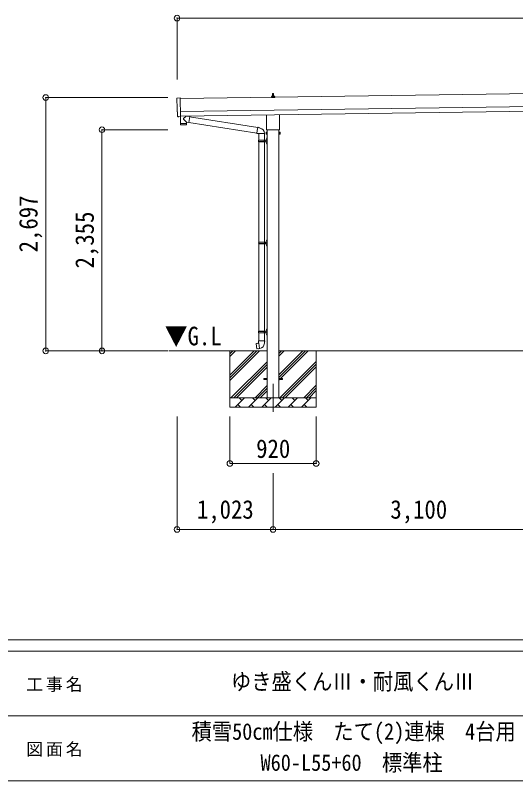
# Model space of a CAD drawing. Units: millimetres at full size, sheet at 1:60. Extents: x -16864 to 16864, y -11640 to 11640.
# Drawn here: x -856 to 4477, y -11640 to -3491 of the extents above; entities that cross this region are included whole.
import ezdxf
from ezdxf.enums import TextEntityAlignment as Align

# ---------------------------------------------------------------- set-up
doc = ezdxf.new("R2010")
doc.units = ezdxf.units.MM
doc.header["$LTSCALE"] = 60
doc.header["$PDMODE"] = 32
doc.header["$PDSIZE"] = 60
doc.linetypes.add('CHAIN1', pattern=[8, 5, -1, 1, -1])
for name, color, linetype, lineweight in [('0-1_Defpoints', 7, 'CHAIN1', 9), ('0-2_TEXT1', 4, 'Continuous', 9), ('0-3_SHAPE', 7, 'Continuous', 9), ('0-7_PARTS2', 7, 'Continuous', 9), ('0-8_TABLE1', 6, 'Continuous', 9), ('0-9_DIM1', 7, 'Continuous', 9), ('F-0', 7, 'Continuous', 9)]:
    doc.layers.add(name, color=color, linetype=linetype, lineweight=lineweight)
doc.styles.add('ＭＳ ゴシック', font='')
doc.styles.get('ＭＳ ゴシック').set_extended_font_data('MS Gothic')

msp = doc.modelspace()

# ---------------------------------------------------------------- linework, layer by layer
at = {"layer": '0-1_Defpoints'}
msp.add_line((1890.83, -7413.9), (1890.83, -7762.9), dxfattribs=at)
at = {"layer": '0-2_TEXT1'}
for p, q in [((6530.9, -4296.21), (900.44, -4376.64)), ((1872.89, -4365.14), (1872.89, -4357.43)), ((1909.39, -4365.14), (1872.89, -4365.14)), ((1873.27, -4356.64), (1909.01, -4356.64)), ((1873.65, -4356.46), (1880.38, -4354.83)), ((1880.76, -4354.64), (1901.52, -4354.64)), ((1881.14, -4353.85), (1881.14, -4349.64)), ((1882.14, -4349.64), (1900.14, -4349.64)), ((1885.14, -4349.64), (1885.87, -4326.12)), ((1886.87, -4325.14), (1895.41, -4325.14)), ((1896.41, -4326.12), (1897.14, -4349.64)), ((1901.14, -4353.85), (1901.14, -4349.64)), ((1908.63, -4356.46), (1901.9, -4354.83)), ((1909.39, -4365.14), (1909.39, -4357.43)), ((902.44, -4516.63), (6532.9, -4436.19)), ((903.15, -4566.62), (6533.62, -4486.19)), ((1822.53, -4699.13), (1822.53, -4553.49)), ((1959.13, -4551.54), (1959.13, -4699.13)), ((883.57, -4570.67), (876.65, -4570.41)), ((1820.83, -4707.9), (1820.83, -4702.4)), ((1958.77, -4711.4), (1822.9, -4711.4)), ((1828.33, -4711.4), (1828.33, -7563.9)), ((1953.33, -7563.9), (1953.33, -4711.4)), ((1960.83, -4702.4), (1960.83, -4707.9)), ((1816.83, -4737.4), (1817.59, -4736.08)), ((1816.83, -4737.4), (1816.83, -4754.4)), ((1816.83, -4754.4), (1817.59, -4755.71)), ((1823.83, -4740.99), (1817.59, -4740.99)), ((1823.83, -4750.81), (1817.59, -4750.81)), ((1823.83, -4755.71), (1817.59, -4755.71)), ((1826.33, -4755.1), (1823.83, -4755.1)), ((1955.33, -4755.1), (1957.83, -4755.1)), ((1957.83, -4740.99), (1964.07, -4740.99)), ((1957.83, -4750.81), (1964.07, -4750.81)), ((1957.83, -4755.71), (1964.07, -4755.71)), ((1964.83, -4737.4), (1964.07, -4736.08)), ((1964.83, -4754.4), (1964.07, -4755.71)), ((1964.83, -4737.4), (1964.83, -4754.4)), ((1790.83, -7359.4), (1828.33, -7359.4)), ((1790.83, -7368.4), (1790.83, -7359.4)), ((1790.83, -7359.4), (1828.33, -7359.4)), ((1790.83, -7368.4), (1790.83, -7359.4)), ((1790.83, -7368.4), (1828.33, -7368.4)), ((1790.83, -7368.4), (1828.33, -7368.4)), ((1953.33, -7359.4), (1990.83, -7359.4)), ((1953.33, -7359.4), (1990.83, -7359.4)), ((1953.33, -7368.4), (1990.83, -7368.4)), ((1953.33, -7368.4), (1990.83, -7368.4)), ((1990.83, -7368.4), (1990.83, -7359.4)), ((1990.83, -7368.4), (1990.83, -7359.4))]:
    msp.add_line(p, q, dxfattribs=at)
for points in [[(868.82, -4373.66), (900.36, -4371.55), (903.19, -4569.39)], [(873.77, -4567.46), (873.1, -4520.43), (872.5, -4520.44)], [(884.31, -4570.39), (884.97, -4569.75), (903.2, -4570.39)], [(1823.83, -4755.71), (1823.83, -4736.08), (1817.59, -4736.08)], [(1823.83, -4755.1), (1823.83, -4736.7), (1826.33, -4736.7)], [(1957.83, -4755.1), (1957.83, -4736.7), (1955.33, -4736.7)], [(1957.83, -4755.71), (1957.83, -4736.08), (1964.07, -4736.08)]]:
    msp.add_lwpolyline(points, dxfattribs=at)
for points in [[(1826.33, -4756.4), (1826.33, -4735.4), (1828.33, -4735.4), (1828.33, -4756.4)], [(1955.33, -4756.4), (1955.33, -4735.4), (1953.33, -4735.4), (1953.33, -4756.4)]]:
    msp.add_lwpolyline(points, close=True, dxfattribs=at)
for centre, radius, start, end in [((1873.89, -4357.43), 1, 103.62699, 180), ((1880.14, -4353.85), 1, 283.62699, 0), ((1885.23, -4350.27), 4.13, 90, 171.17633), ((1882.14, -4350.64), 1, 90, 180), ((1886.87, -4326.14), 1, 90, 178.60509), ((1894.47, -4349.64), 4.83, 133.60282, 180), ((1887.81, -4349.64), 4.83, 0, 46.39718), ((1895.41, -4326.14), 1, 1.39491, 90), ((1897.05, -4350.27), 4.13, 8.82367, 90), ((1900.14, -4350.64), 1, 0, 90), ((1902.14, -4353.85), 1, 180, 256.37301), ((1908.39, -4357.43), 1, 0, 76.37301), ((1824.83, -4702.4), 4, 125.09963, 180), ((1824.83, -4707.9), 4, 180, 194.47751), ((1824.83, -4707.9), 4, 194.47751, 241.04498), ((1956.83, -4707.9), 4, 298.95502, 345.52249), ((1956.83, -4702.4), 4, 0, 54.90037), ((1956.83, -4707.9), 4, 345.52249, 0), ((1833.07, -4745.9), 16.24, 162.41205, 197.58795), ((1821.18, -4738.54), 4.34, 145.61575, 214.38425), ((1821.18, -4753.26), 4.34, 145.61575, 214.38425), ((1948.59, -4745.9), 16.24, 342.41205, 17.58795), ((1960.49, -4738.54), 4.34, 325.61575, 34.38425), ((1960.49, -4753.26), 4.34, 325.61575, 34.38425)]:
    msp.add_arc(centre, radius, start, end, dxfattribs=at)
for centre, major_axis, ratio, start_param, end_param in [((869.02, -4376.65), (-3, -0.04), 0.99863, 4.7647489, 6.2979817), ((-3895.35, -4515.14), (4762.89, 68.04), 0.99863, 6.2686928, 6.2979817), ((872.43, -4516.04), (-4.41, -0.06), 0.99863, 6.2686928, 7.8539816), ((876.77, -4567.41), (-2.15, -2.1), 0.9974, 5.5252311, 7.0411395), ((883.61, -4569.67), (-0.717, -0.7), 0.9974, 0.7579542, 1.5707963)]:
    msp.add_ellipse(centre, major_axis=major_axis, ratio=ratio, start_param=start_param, end_param=end_param, dxfattribs=at)
at = {"layer": '0-3_SHAPE'}
for p, q in [((1828.33, -7063.9), (779.39, -7063.9)), ((1430.83, -7063.9), (1430.83, -7663.9)), ((1430.83, -7096.11), (1463.04, -7063.9)), ((1430.83, -7322.38), (1689.32, -7063.9)), ((1430.83, -7350.67), (1717.6, -7063.9)), ((1430.83, -7378.95), (1745.88, -7063.9)), ((1430.83, -7124.39), (1491.33, -7063.9)), ((1430.83, -7067.82), (1434.76, -7063.9)), ((4928.33, -7063.9), (1953.33, -7063.9)), ((1953.33, -7092.72), (1982.16, -7063.9)), ((1953.33, -7121.01), (2010.44, -7063.9)), ((1953.33, -7375.57), (2265, -7063.9)), ((1953.33, -7319), (2208.43, -7063.9)), ((1953.33, -7347.28), (2236.72, -7063.9)), ((2350.83, -7063.9), (2350.83, -7663.9)), ((1445.83, -7561.94), (1828.33, -7179.44)), ((1472.16, -7563.9), (1828.33, -7207.72)), ((1500.44, -7563.9), (1828.33, -7236.01)), ((1962.99, -7563.9), (2350.83, -7176.06)), ((1991.27, -7563.9), (2350.83, -7204.34)), ((2019.56, -7563.9), (2350.83, -7232.63)), ((1698.43, -7563.9), (1828.33, -7434)), ((1726.72, -7563.9), (1828.33, -7462.28)), ((1755, -7563.9), (1828.33, -7490.57)), ((2217.55, -7563.9), (2350.83, -7430.62)), ((2245.83, -7563.9), (2350.83, -7458.9)), ((2274.12, -7563.9), (2350.83, -7487.18)), ((1430.83, -7563.9), (2350.83, -7563.9)), ((1487.28, -7663.9), (1587.28, -7563.9)), ((1558.73, -7592.45), (1530.17, -7563.9)), ((1628.7, -7663.9), (1728.7, -7563.9)), ((1700.15, -7592.45), (1671.59, -7563.9)), ((1770.12, -7663.9), (1870.12, -7563.9)), ((1841.57, -7592.45), (1813.02, -7563.9)), ((1911.54, -7663.9), (2011.54, -7563.9)), ((1982.99, -7592.45), (1954.44, -7563.9)), ((2052.97, -7663.9), (2152.97, -7563.9)), ((2124.41, -7592.45), (2095.86, -7563.9)), ((2194.39, -7663.9), (2294.39, -7563.9)), ((2265.83, -7592.45), (2237.28, -7563.9)), ((1515.83, -7635.35), (1544.39, -7663.9)), ((1657.25, -7635.35), (1685.81, -7663.9)), ((1798.68, -7635.35), (1827.23, -7663.9)), ((1940.1, -7635.35), (1968.65, -7663.9)), ((2081.52, -7635.35), (2110.07, -7663.9)), ((2222.94, -7635.35), (2251.49, -7663.9)), ((2350.83, -7663.9), (1430.83, -7663.9))]:
    msp.add_line(p, q, dxfattribs=at)
at = {"layer": '0-8_TABLE1'}
for p, q in [((867.83, -3521.26), (867.83, -4175.59)), ((12216.83, -3521.26), (867.83, -3521.26)), ((-532.17, -4366.61), (768.53, -4366.61)), ((-532.17, -4366.61), (-532.17, -7063.9)), ((67.83, -4708.9), (768.53, -4708.9)), ((67.83, -4708.9), (67.83, -7063.9)), ((-532.17, -7063.9), (768.53, -7063.9)), ((867.53, -8964.9), (867.53, -7762.9)), ((1430.83, -8262.9), (1430.83, -7762.9)), ((2350.83, -8262.9), (2350.83, -7762.9)), ((1430.83, -8262.9), (2350.83, -8262.9)), ((1890.83, -8964.9), (1890.83, -8364.9)), ((1890.83, -8964.9), (867.53, -8964.9)), ((4990.83, -8964.9), (1890.83, -8964.9))]:
    msp.add_line(p, q, dxfattribs=at)
for p in [(867.83, -3521.26), (867.83, -3521.26), (-532.17, -4366.61), (67.83, -4708.9), (-532.17, -7063.9), (67.83, -7063.9), (1430.83, -8262.9), (2350.83, -8262.9), (867.53, -8964.9), (1890.83, -8964.9)]:
    msp.add_point(p, dxfattribs=at)
at = {"layer": '0-9_DIM1'}
for p, q in [((903.19, -4569.39), (903.2, -4570.39)), ((903.84, -4642.62), (904.25, -4655.67)), ((908.32, -4641.55), (908.35, -4642.55)), ((967.64, -4628.69), (936.77, -4595.58)), ((964.59, -4565.74), (936.95, -4588.25)), ((963.31, -4640.77), (963.31, -4641.77)), ((967.64, -4628.69), (992.05, -4632.64)), ((967.64, -4628.69), (967.81, -4640.7)), ((1002.22, -4569.75), (976.38, -4565.57)), ((1002.22, -4569.75), (992.05, -4632.64)), ((992.35, -4630.82), (1716.85, -4746.17)), ((1001.92, -4571.58), (1727.27, -4687.07)), ((964.83, -4657.75), (907.29, -4658.57)), ((1716.53, -4747.99), (1722.06, -4716.62)), ((1727.59, -4685.25), (1722.06, -4716.62)), ((1727.59, -4685.25), (1728.73, -4683.27)), ((1728.73, -4683.27), (1732.3, -4683.9)), ((1732.3, -4683.9), (1732.71, -4686.25)), ((1747.23, -4689.07), (1748.91, -4690.7)), ((1748.91, -4690.7), (1751.03, -4691.15)), ((1716.53, -4747.99), (1716.93, -4750.24)), ((1716.53, -4747.99), (1721.68, -4748.8)), ((1716.93, -4750.24), (1720.49, -4750.87)), ((1720.49, -4750.87), (1721.68, -4748.8)), ((1721.68, -4748.8), (1736.29, -4751.11)), ((1736.29, -4751.11), (1738.49, -4750.13)), ((1798.79, -4750.53), (1737.6, -4750.53)), ((1738.33, -4750.53), (1738.33, -4819.82)), ((1798.33, -4750.53), (1798.33, -4819.82)), ((1822.03, -4802.67), (1824.08, -4803.67)), ((1823.3, -4800.67), (1823.93, -4800.67)), ((1823.3, -4800.67), (1823.3, -4808.97)), ((1823.93, -4800.67), (1823.93, -4808.97)), ((1823.93, -4800.67), (1824.33, -4801.07)), ((1824.08, -4803.67), (1824.69, -4804.82)), ((1824.33, -4796.82), (1827.33, -4795.32)), ((1824.33, -4796.82), (1824.33, -4828.82)), ((1824.33, -4801.07), (1824.33, -4808.57)), ((1827.33, -4795.32), (1827.33, -4828.82)), ((1827.33, -4795.32), (1828.33, -4795.32)), ((1828.33, -4795.32), (1828.33, -4828.82)), ((1735.33, -4821.82), (1785.67, -4821.82)), ((1735.33, -4835.82), (1785.67, -4835.82)), ((1736.33, -4819.82), (1822.33, -4819.82)), ((1736.33, -4819.82), (1736.33, -4821.82)), ((1736.33, -4837.82), (1736.33, -4835.82)), ((1736.33, -4837.82), (1822.33, -4837.82)), ((1738.33, -4837.82), (1738.33, -5904.9)), ((1795.33, -4819.82), (1795.33, -4824.32)), ((1795.33, -4824.32), (1797.33, -4824.32)), ((1795.33, -4837.82), (1795.33, -4833.32)), ((1795.33, -4833.32), (1797.33, -4833.32)), ((1797.33, -4824.32), (1797.33, -4828.82)), ((1797.33, -4833.32), (1797.33, -4828.82)), ((1798.33, -4837.82), (1798.33, -5904.9)), ((1803.33, -4819.82), (1803.33, -4828.82)), ((1803.33, -4824.32), (1806.33, -4824.32)), ((1803.33, -4837.82), (1803.33, -4828.82)), ((1803.33, -4833.32), (1806.33, -4833.32)), ((1806.33, -4824.32), (1806.33, -4828.82)), ((1806.33, -4833.32), (1806.33, -4828.82)), ((1822.03, -4850.67), (1824.08, -4851.67)), ((1823.3, -4808.97), (1823.93, -4808.97)), ((1823.3, -4848.67), (1823.93, -4848.67)), ((1823.3, -4848.67), (1823.3, -4856.97)), ((1823.3, -4856.97), (1823.93, -4856.97)), ((1823.93, -4808.97), (1824.33, -4808.57)), ((1823.93, -4848.67), (1823.93, -4856.97)), ((1823.93, -4848.67), (1824.33, -4849.07)), ((1823.93, -4856.97), (1824.33, -4856.57)), ((1824.08, -4851.67), (1824.69, -4852.82)), ((1824.33, -4860.82), (1824.33, -4828.82)), ((1824.33, -4849.07), (1824.33, -4856.57)), ((1824.33, -4860.82), (1827.33, -4862.32)), ((1827.33, -4862.32), (1827.33, -4828.82)), ((1827.33, -4862.32), (1828.33, -4862.32)), ((1828.33, -4862.32), (1828.33, -4828.82)), ((1737.83, -5906.9), (1788.17, -5906.9)), ((1737.83, -5920.9), (1788.17, -5920.9)), ((1738.33, -5922.89), (1738.33, -6854.9)), ((1738.83, -5904.9), (1738.83, -5906.9)), ((1738.83, -5904.9), (1822.33, -5904.9)), ((1738.83, -5922.9), (1738.83, -5920.9)), ((1738.83, -5922.9), (1822.33, -5922.9)), ((1797.83, -5904.9), (1797.83, -5909.4)), ((1797.83, -5909.4), (1799.83, -5909.4)), ((1797.83, -5922.9), (1797.83, -5918.4)), ((1797.83, -5918.4), (1799.83, -5918.4)), ((1798.33, -5922.89), (1798.33, -6854.9)), ((1799.83, -5909.4), (1799.83, -5913.9)), ((1799.83, -5918.4), (1799.83, -5913.9)), ((1805.83, -5904.9), (1805.83, -5913.9)), ((1805.83, -5909.4), (1808.83, -5909.4)), ((1805.83, -5922.9), (1805.83, -5913.9)), ((1805.83, -5918.4), (1808.83, -5918.4)), ((1808.83, -5909.4), (1808.83, -5913.9)), ((1808.83, -5918.4), (1808.83, -5913.9)), ((1822.03, -5887.75), (1824.08, -5888.75)), ((1822.03, -5935.75), (1824.08, -5936.75)), ((1823.3, -5885.75), (1823.93, -5885.75)), ((1823.3, -5885.75), (1823.3, -5894.05)), ((1823.3, -5894.05), (1823.93, -5894.05)), ((1823.3, -5933.75), (1823.93, -5933.75)), ((1823.3, -5933.75), (1823.3, -5942.05)), ((1823.3, -5942.05), (1823.93, -5942.05)), ((1823.93, -5885.75), (1823.93, -5894.05)), ((1823.93, -5885.75), (1824.33, -5886.15)), ((1823.93, -5894.05), (1824.33, -5893.65)), ((1823.93, -5933.75), (1823.93, -5942.05)), ((1823.93, -5933.75), (1824.33, -5934.15)), ((1823.93, -5942.05), (1824.33, -5941.65)), ((1824.08, -5888.75), (1824.69, -5889.9)), ((1824.08, -5936.75), (1824.69, -5937.9)), ((1824.33, -5881.9), (1827.33, -5880.4)), ((1824.33, -5881.9), (1824.33, -5913.9)), ((1824.33, -5886.15), (1824.33, -5893.65)), ((1824.33, -5945.9), (1824.33, -5913.9)), ((1824.33, -5934.15), (1824.33, -5941.65)), ((1824.33, -5945.9), (1827.33, -5947.4)), ((1827.33, -5880.4), (1827.33, -5913.9)), ((1827.33, -5880.4), (1828.33, -5880.4)), ((1827.33, -5947.4), (1827.33, -5913.9)), ((1827.33, -5947.4), (1828.33, -5947.4)), ((1828.33, -5880.4), (1828.33, -5913.9)), ((1828.33, -5947.4), (1828.33, -5913.9)), ((1822.03, -6837.75), (1824.08, -6838.75)), ((1823.3, -6835.75), (1823.93, -6835.75)), ((1823.3, -6835.75), (1823.3, -6844.05)), ((1823.3, -6844.05), (1823.93, -6844.05)), ((1823.93, -6835.75), (1823.93, -6844.05)), ((1823.93, -6835.75), (1824.33, -6836.15)), ((1823.93, -6844.05), (1824.33, -6843.65)), ((1824.08, -6838.75), (1824.69, -6839.9)), ((1824.33, -6831.9), (1827.33, -6830.4)), ((1824.33, -6831.9), (1824.33, -6863.9)), ((1824.33, -6836.15), (1824.33, -6843.65)), ((1827.33, -6830.4), (1827.33, -6863.9)), ((1827.33, -6830.4), (1828.33, -6830.4)), ((1828.33, -6830.4), (1828.33, -6863.9)), ((1735.33, -6856.9), (1785.67, -6856.9)), ((1735.33, -6870.9), (1785.67, -6870.9)), ((1736.33, -6854.9), (1822.33, -6854.9)), ((1736.33, -6854.9), (1736.33, -6856.9)), ((1736.33, -6872.9), (1736.33, -6870.9)), ((1736.33, -6872.9), (1822.33, -6872.9)), ((1738.33, -6872.9), (1738.33, -6957.83)), ((1795.33, -6854.9), (1795.33, -6859.4)), ((1795.33, -6859.4), (1797.33, -6859.4)), ((1795.33, -6872.9), (1795.33, -6868.4)), ((1795.33, -6868.4), (1797.33, -6868.4)), ((1797.33, -6859.4), (1797.33, -6863.9)), ((1797.33, -6868.4), (1797.33, -6863.9)), ((1798.33, -6872.9), (1798.33, -6957.83)), ((1803.33, -6854.9), (1803.33, -6863.9)), ((1803.33, -6859.4), (1806.33, -6859.4)), ((1803.33, -6872.9), (1803.33, -6863.9)), ((1803.33, -6868.4), (1806.33, -6868.4)), ((1806.33, -6859.4), (1806.33, -6863.9)), ((1806.33, -6868.4), (1806.33, -6863.9)), ((1822.03, -6885.75), (1824.08, -6886.75)), ((1823.3, -6883.75), (1823.93, -6883.75)), ((1823.3, -6883.75), (1823.3, -6892.05)), ((1823.3, -6892.05), (1823.93, -6892.05)), ((1823.93, -6883.75), (1823.93, -6892.05)), ((1823.93, -6883.75), (1824.33, -6884.15)), ((1823.93, -6892.05), (1824.33, -6891.65)), ((1824.08, -6886.75), (1824.69, -6887.9)), ((1824.33, -6895.9), (1824.33, -6863.9)), ((1824.33, -6884.15), (1824.33, -6891.65)), ((1824.33, -6895.9), (1827.33, -6897.4)), ((1827.33, -6897.4), (1827.33, -6863.9)), ((1827.33, -6897.4), (1828.33, -6897.4)), ((1828.33, -6897.4), (1828.33, -6863.9)), ((1709.87, -6986.28), (1709.06, -6987.45)), ((1709.06, -6987.45), (1718.68, -7042.01)), ((1737.74, -6981.03), (1709.87, -6986.28)), ((1722.61, -6983.67), (1722.4, -6983.92)), ((1736.48, -6957.83), (1734.33, -6958.61)), ((1734.33, -6958.61), (1734.33, -6962.23)), ((1734.33, -6962.23), (1736.57, -6963.04)), ((1736.48, -6957.83), (1768.33, -6957.83)), ((1736.48, -6957.83), (1736.57, -6963.04)), ((1736.57, -6963.04), (1736.83, -6977.83)), ((1736.83, -6977.83), (1738.18, -6979.83)), ((1748.1, -7038.32), (1737.96, -6980.85)), ((1737.99, -6980.03), (1737.99, -6980.73)), ((1738.18, -6979.83), (1738.15, -6979.83)), ((1800.18, -6957.83), (1768.33, -6957.83)), ((1798.52, -6979.77), (1798.45, -6981.93)), ((1799.83, -6977.83), (1798.52, -6979.77)), ((1802.33, -6962.23), (1800.09, -6963.04)), ((1800.18, -6957.83), (1802.33, -6958.61)), ((1802.33, -6958.61), (1802.33, -6962.23)), ((1732.71, -7040.92), (1732.43, -7040.76)), ((1748.4, -7039.09), (1748.16, -7038.42))]:
    msp.add_line(p, q, dxfattribs=at)
for points in [[(902.8, -4570.38), (903.82, -4641.62), (967.81, -4640.7)], [(967.79, -4654.76), (967.83, -4641.7), (903.84, -4642.62)], [(1727.59, -4685.25), (1732.71, -4686.25), (1747.23, -4689.07)], [(1822.03, -4806.97), (1824.08, -4805.97), (1824.69, -4804.82)], [(1822.03, -4854.97), (1824.08, -4853.97), (1824.69, -4852.82)], [(1822.03, -5892.05), (1824.08, -5891.05), (1824.69, -5889.9)], [(1822.03, -5940.05), (1824.08, -5939.05), (1824.69, -5937.9)], [(1822.03, -6842.05), (1824.08, -6841.05), (1824.69, -6839.9)], [(1822.03, -6890.05), (1824.08, -6889.05), (1824.69, -6887.9)], [(1724.86, -6983.46), (1724.58, -6983.3), (1722.61, -6983.67)], [(1800.18, -6957.83), (1800.09, -6963.04), (1799.83, -6977.83)], [(1747.83, -7038.23), (1719.84, -7042.83), (1718.68, -7042.01)], [(1734.89, -7040.36), (1734.68, -7040.59), (1732.71, -7040.92)]]:
    msp.add_lwpolyline(points, dxfattribs=at)
for centre, radius, start, end in [((940.26, -4592), 5, 131.47396, 225.79244), ((907.25, -4655.57), 3, 181.81845, 270.86677), ((964.79, -4654.75), 3, 270.81845, 359.81845), ((1738.49, -4750.13), 60.3, 359.62495, 78), ((1827.63, -4804.82), 6, 136.21765, 223.78235), ((1784.08, -4828.82), 49.25, 171.82876, 180.00002), ((1784.08, -4828.82), 49.25, 180.00002, 188.17127), ((1785.67, -4819.82), 2, 270, 359.99998), ((1785.67, -4837.82), 2, 0.00005, 90.00004), ((1827.63, -4852.82), 6, 136.21765, 223.78235), ((1822.33, -4817.82), 2, 270, 359.99998), ((1822.33, -4839.82), 2, 0.00005, 90.00004), ((1786.58, -5913.9), 49.25, 171.82876, 180.00002), ((1786.58, -5913.9), 49.25, 180.00002, 188.17127), ((1788.17, -5904.9), 2, 270, 359.99998), ((1788.17, -5922.9), 2, 0.00005, 90.00004), ((1827.63, -5889.9), 6, 136.21765, 223.78235), ((1827.63, -5937.9), 6, 136.21765, 223.78235), ((1822.33, -5902.9), 2, 270, 359.99998), ((1822.33, -5924.9), 2, 0.00005, 90.00004), ((1827.63, -6839.9), 6, 136.21765, 223.78235), ((1784.08, -6863.9), 49.25, 171.82876, 180.00002), ((1784.08, -6863.9), 49.25, 180.00002, 188.17127), ((1785.67, -6854.9), 2, 270, 359.99998), ((1785.67, -6872.9), 2, 0.00005, 90.00004), ((1827.63, -6887.9), 6, 136.21765, 223.78235), ((1822.33, -6852.9), 2, 270, 359.99998), ((1822.33, -6874.9), 2, 0.00005, 90.00004), ((1737.69, -6980.73), 0.3, 280.66842, 0), ((1738.19, -6980.03), 0.2, 100, 180), ((1738.18, -6979.83), 60.3, 279.96938, 358), ((1747.88, -7038.53), 0.3, 20, 99.33158), ((1748.59, -7039.02), 0.2, 200, 279.96938)]:
    msp.add_arc(centre, radius, start, end, dxfattribs=at)
at = {"layer": 'F-0', "color": 5, "lineweight": 5}
for p, q in [((-16864.12, -10140), (16015.88, -10140)), ((-16864.12, -10260), (10682.37, -10260)), ((-6897.63, -10950), (5402.37, -10950)), ((-16864.12, -11640), (16015.88, -11640))]:
    msp.add_line(p, q, dxfattribs=at)

# ---------------------------------------------------------------- texts
at = {"layer": '0-7_PARTS2', "style": 'ＭＳ ゴシック', "width": 0.9}
msp.add_text('▼G.L', height=197.9, dxfattribs=at).set_placement((736.66, -7064.18), align=Align.BOTTOM_LEFT)
at = {"layer": '0-8_TABLE1', "color": 7, "style": 'ＭＳ ゴシック', "width": 0.9}
for s, p in [('2,697', (-559.67, -6015.25)), ('2,355', (40.33, -6186.4))]:
    msp.add_text(s, height=197.9, rotation=90, dxfattribs=at).set_placement(p, align=Align.BOTTOM_LEFT)
for s, p in [('920', (1710.83, -8262.9)), ('1,023', (1079.18, -8909.9)), ('3,100', (3140.83, -8909.9))]:
    msp.add_text(s, height=197.9, dxfattribs=at).set_placement(p, align=Align.BOTTOM_LEFT)
at = {"layer": 'F-0', "style": 'ＭＳ ゴシック', "width": 0.9}
for s, p in [('ゆき盛くんⅢ・耐風くんⅢ', (1442.37, -10725)), ('積雪50cm仕様\u3000たて(2)連棟\u30004台用', (1022.37, -11256.91)), ('W60-L55+60\u3000標準柱', (1757.37, -11587.74))]:
    msp.add_text(s, height=176, dxfattribs=at).set_placement(p, align=Align.BOTTOM_LEFT)
at = {"layer": 'F-0', "char_height": 132, "attachment_point": 7, "style": 'ＭＳ ゴシック'}
for s, insert in [('\\T1.17;工事名', (-739.42, -10695)), ('\\T1.17;図面名', (-739.42, -11385))]:
    msp.add_mtext(s, dxfattribs=dict(at, insert=insert))

doc.saveas('drawing.dxf')
